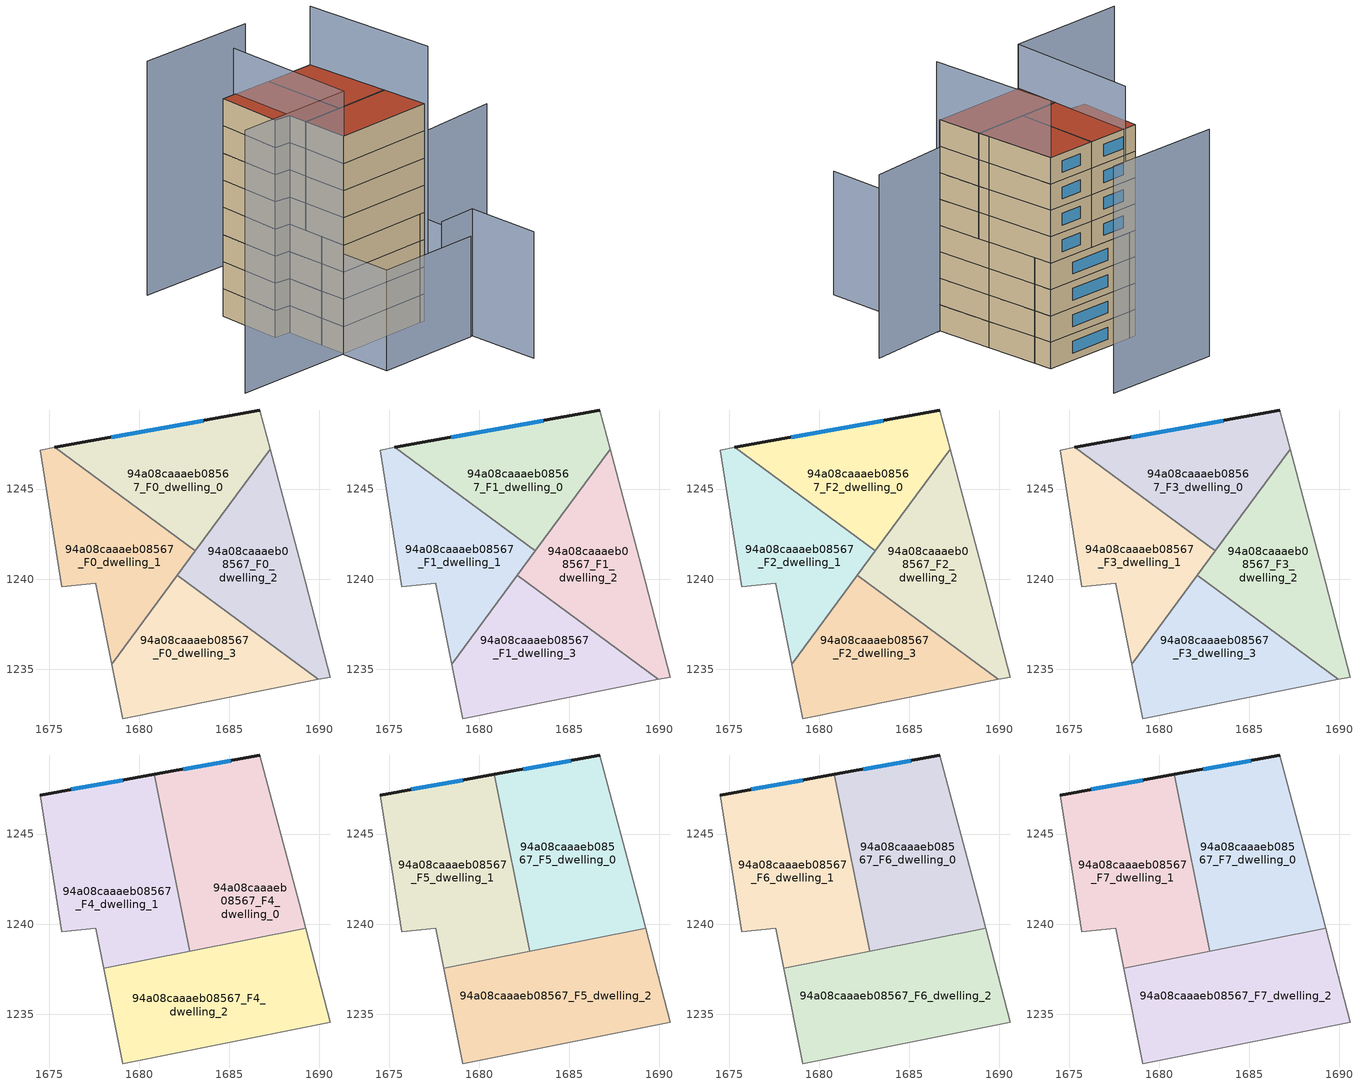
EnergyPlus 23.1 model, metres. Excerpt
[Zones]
94a08caaaeb08567_F0_dwelling_0
 floor ground (EU_floor_Construction): 1686.71,1249.37 1687.29,1247.2 1683.13,1241.57 1675.33,1247.32 z0
 wall outside (EU_wall_Construction): 1686.71,1249.37 1675.33,1247.32 z0:3
 wall adiabatic (EU_wall_Construction): 1687.29,1247.2 1686.71,1249.37 z0:3
 wall to 94a08caaaeb08567_F0_dwelling_1 (EU_wall_Construction): 1675.33,1247.32 1683.13,1241.57 z0:3
 wall to 94a08caaaeb08567_F0_dwelling_2 (EU_wall_Construction): 1683.13,1241.57 1687.29,1247.2 z0:3
 window (EU_Window_Construction): 1683.58,1248.8 1678.46,1247.88 z0.83:2.17
94a08caaaeb08567_F0_dwelling_1
 floor ground (EU_floor_Construction): 1683.13,1241.57 1678.5,1235.28 1677.6,1239.74 1677.6,1239.76 1675.7,1239.56 1674.5,1247.17 1675.33,1247.32 z0
 wall adiabatic (EU_wall_Construction): 1675.33,1247.32 1674.5,1247.17 1675.7,1239.56 1677.6,1239.76 1677.6,1239.74 1678.5,1235.28 z0:3
 wall to 94a08caaaeb08567_F0_dwelling_3 (EU_wall_Construction): 1678.5,1235.28 1682.13,1240.2 z0:3
 wall to 94a08caaaeb08567_F0_dwelling_2 (EU_wall_Construction): 1682.13,1240.2 1683.13,1241.57 z0:3
94a08caaaeb08567_F0_dwelling_2
 floor ground (EU_floor_Construction): 1687.29,1247.2 1688.91,1241.16 1690.61,1234.55 1689.96,1234.43 1682.13,1240.2 z0
 wall adiabatic (EU_wall_Construction): 1689.96,1234.43 1690.61,1234.55 1688.91,1241.16 1687.29,1247.2 z0:3
 wall to 94a08caaaeb08567_F0_dwelling_3 (EU_wall_Construction): 1682.13,1240.2 1689.96,1234.43 z0:3
94a08caaaeb08567_F0_dwelling_3
 floor ground (EU_floor_Construction): 1689.96,1234.43 1679.1,1232.26 1678.5,1235.28 1682.13,1240.2 z0
 wall adiabatic (EU_wall_Construction): 1678.5,1235.28 1679.1,1232.26 1689.96,1234.43 z0:3
94a08caaaeb08567_F1_dwelling_0
 floor to 94a08caaaeb08567_F0_dwelling_0 (EU_floor_Construction): 1686.71,1249.37 1687.29,1247.2 1683.13,1241.57 1675.33,1247.32 z3
 wall outside (EU_wall_Construction): 1686.71,1249.37 1675.33,1247.32 z3:6
 wall adiabatic (EU_wall_Construction): 1687.29,1247.2 1686.71,1249.37 z3:6
 wall to 94a08caaaeb08567_F1_dwelling_1 (EU_wall_Construction): 1675.33,1247.32 1683.13,1241.57 z3:6
 wall to 94a08caaaeb08567_F1_dwelling_2 (EU_wall_Construction): 1683.13,1241.57 1687.29,1247.2 z3:6
 window (EU_Window_Construction): 1683.58,1248.8 1678.46,1247.88 z3.83:5.17
94a08caaaeb08567_F1_dwelling_1
 floor to 94a08caaaeb08567_F0_dwelling_1 (EU_floor_Construction): 1683.13,1241.57 1678.5,1235.28 1677.6,1239.74 1677.6,1239.76 1675.7,1239.56 1674.5,1247.17 1675.33,1247.32 z3
 wall adiabatic (EU_wall_Construction): 1675.33,1247.32 1674.5,1247.17 1675.7,1239.56 1677.6,1239.76 1677.6,1239.74 1678.5,1235.28 z3:6
 wall to 94a08caaaeb08567_F1_dwelling_3 (EU_wall_Construction): 1678.5,1235.28 1682.13,1240.2 z3:6
 wall to 94a08caaaeb08567_F1_dwelling_2 (EU_wall_Construction): 1682.13,1240.2 1683.13,1241.57 z3:6
94a08caaaeb08567_F1_dwelling_2
 floor to 94a08caaaeb08567_F0_dwelling_2 (EU_floor_Construction): 1687.29,1247.2 1688.91,1241.16 1690.61,1234.55 1689.96,1234.43 1682.13,1240.2 z3
 wall adiabatic (EU_wall_Construction): 1689.96,1234.43 1690.61,1234.55 1688.91,1241.16 1687.29,1247.2 z3:6
 wall to 94a08caaaeb08567_F1_dwelling_3 (EU_wall_Construction): 1682.13,1240.2 1689.96,1234.43 z3:6
94a08caaaeb08567_F1_dwelling_3
 floor to 94a08caaaeb08567_F0_dwelling_3 (EU_floor_Construction): 1689.96,1234.43 1679.1,1232.26 1678.5,1235.28 1682.13,1240.2 z3
 wall adiabatic (EU_wall_Construction): 1678.5,1235.28 1679.1,1232.26 1689.96,1234.43 z3:6
94a08caaaeb08567_F2_dwelling_0
 floor to 94a08caaaeb08567_F1_dwelling_0 (EU_floor_Construction): 1686.71,1249.37 1687.29,1247.2 1683.13,1241.57 1675.33,1247.32 z6
 wall outside (EU_wall_Construction): 1686.71,1249.37 1675.33,1247.32 z6:9
 wall adiabatic (EU_wall_Construction): 1687.29,1247.2 1686.71,1249.37 z6:9
 wall to 94a08caaaeb08567_F2_dwelling_1 (EU_wall_Construction): 1675.33,1247.32 1683.13,1241.57 z6:9
 wall to 94a08caaaeb08567_F2_dwelling_2 (EU_wall_Construction): 1683.13,1241.57 1687.29,1247.2 z6:9
 window (EU_Window_Construction): 1683.58,1248.8 1678.46,1247.88 z6.83:8.17
94a08caaaeb08567_F2_dwelling_1
 floor to 94a08caaaeb08567_F1_dwelling_1 (EU_floor_Construction): 1683.13,1241.57 1678.5,1235.28 1677.6,1239.74 1677.6,1239.76 1675.7,1239.56 1674.5,1247.17 1675.33,1247.32 z6
 wall adiabatic (EU_wall_Construction): 1675.33,1247.32 1674.5,1247.17 1675.7,1239.56 1677.6,1239.76 1677.6,1239.74 1678.5,1235.28 z6:9
 wall to 94a08caaaeb08567_F2_dwelling_3 (EU_wall_Construction): 1678.5,1235.28 1682.13,1240.2 z6:9
 wall to 94a08caaaeb08567_F2_dwelling_2 (EU_wall_Construction): 1682.13,1240.2 1683.13,1241.57 z6:9
94a08caaaeb08567_F2_dwelling_2
 floor to 94a08caaaeb08567_F1_dwelling_2 (EU_floor_Construction): 1687.29,1247.2 1688.91,1241.16 1690.61,1234.55 1689.96,1234.43 1682.13,1240.2 z6
 wall adiabatic (EU_wall_Construction): 1689.96,1234.43 1690.61,1234.55 1688.91,1241.16 1687.29,1247.2 z6:9
 wall to 94a08caaaeb08567_F2_dwelling_3 (EU_wall_Construction): 1682.13,1240.2 1689.96,1234.43 z6:9
94a08caaaeb08567_F2_dwelling_3
 floor to 94a08caaaeb08567_F1_dwelling_3 (EU_floor_Construction): 1689.96,1234.43 1679.1,1232.26 1678.5,1235.28 1682.13,1240.2 z6
 wall adiabatic (EU_wall_Construction): 1678.5,1235.28 1679.1,1232.26 1689.96,1234.43 z6:9
94a08caaaeb08567_F3_dwelling_0
 floor to 94a08caaaeb08567_F2_dwelling_0 (EU_floor_Construction): 1686.71,1249.37 1687.29,1247.2 1683.13,1241.57 1675.33,1247.32 z9
 wall outside (EU_wall_Construction): 1686.71,1249.37 1675.33,1247.32 z9:12
 wall adiabatic (EU_wall_Construction): 1687.29,1247.2 1686.71,1249.37 z9:12
 wall to 94a08caaaeb08567_F3_dwelling_1 (EU_wall_Construction): 1675.33,1247.32 1683.13,1241.57 z9:12
 wall to 94a08caaaeb08567_F3_dwelling_2 (EU_wall_Construction): 1683.13,1241.57 1687.29,1247.2 z9:12
 window (EU_Window_Construction): 1683.58,1248.8 1678.46,1247.88 z9.83:11.17
94a08caaaeb08567_F3_dwelling_1
 floor to 94a08caaaeb08567_F2_dwelling_1 (EU_floor_Construction): 1683.13,1241.57 1678.5,1235.28 1677.6,1239.74 1677.6,1239.76 1675.7,1239.56 1674.5,1247.17 1675.33,1247.32 z9
 wall adiabatic (EU_wall_Construction): 1675.33,1247.32 1674.5,1247.17 1675.7,1239.56 1677.6,1239.76 1677.6,1239.74 1678.5,1235.28 z9:12
 wall to 94a08caaaeb08567_F3_dwelling_3 (EU_wall_Construction): 1678.5,1235.28 1682.13,1240.2 z9:12
 wall to 94a08caaaeb08567_F3_dwelling_2 (EU_wall_Construction): 1682.13,1240.2 1683.13,1241.57 z9:12
94a08caaaeb08567_F3_dwelling_2
 floor to 94a08caaaeb08567_F2_dwelling_2 (EU_floor_Construction): 1687.29,1247.2 1688.91,1241.16 1690.61,1234.55 1689.96,1234.43 1682.13,1240.2 z9
 wall adiabatic (EU_wall_Construction): 1689.96,1234.43 1690.61,1234.55 1688.91,1241.16 1687.29,1247.2 z9:12
 wall to 94a08caaaeb08567_F3_dwelling_3 (EU_wall_Construction): 1682.13,1240.2 1689.96,1234.43 z9:12
94a08caaaeb08567_F3_dwelling_3
 floor to 94a08caaaeb08567_F2_dwelling_3 (EU_floor_Construction): 1689.96,1234.43 1679.1,1232.26 1678.5,1235.28 1682.13,1240.2 z9
 wall adiabatic (EU_wall_Construction): 1678.5,1235.28 1679.1,1232.26 1689.96,1234.43 z9:12
94a08caaaeb08567_F4_dwelling_0
 floor to 94a08caaaeb08567_F3_dwelling_2 (EU_floor_Construction): 1687.29,1247.2 1688.91,1241.16 1689.26,1239.78 1684.1,1238.75 1682.52,1239.91 1682.39,1240.56 z12
 floor to 94a08caaaeb08567_F3_dwelling_1 (EU_floor_Construction): 1683.13,1241.57 1682.39,1240.56 1682.03,1242.38 z12
 floor to 94a08caaaeb08567_F3_dwelling_3 (EU_floor_Construction): 1684.1,1238.75 1682.81,1238.49 1682.52,1239.91 z12
 floor to 94a08caaaeb08567_F3_dwelling_0 (EU_floor_Construction): 1686.71,1249.37 1687.29,1247.2 1683.13,1241.57 1682.03,1242.38 1680.85,1248.31 z12
 wall outside (EU_wall_Construction): 1686.71,1249.37 1680.85,1248.31 z12:15
 wall adiabatic (EU_wall_Construction): 1689.26,1239.78 1688.91,1241.16 1686.71,1249.37 z12:15
 wall to 94a08caaaeb08567_F4_dwelling_1 (EU_wall_Construction): 1680.85,1248.31 1682.81,1238.49 z12:15
 wall to 94a08caaaeb08567_F4_dwelling_2 (EU_wall_Construction): 1682.81,1238.49 1689.26,1239.78 z12:15
 window (EU_Window_Construction): 1685.1,1249.08 1682.46,1248.6 z12.83:14.17
94a08caaaeb08567_F4_dwelling_1
 floor to 94a08caaaeb08567_F3_dwelling_1 (EU_floor_Construction): 1682.03,1242.38 1682.39,1240.56 1680.53,1238.04 1678.04,1237.54 1677.6,1239.76 1675.7,1239.56 1674.5,1247.17 1675.33,1247.32 z12
 floor to 94a08caaaeb08567_F3_dwelling_0 (EU_floor_Construction): 1680.85,1248.31 1682.03,1242.38 1675.33,1247.32 z12
 floor to 94a08caaaeb08567_F3_dwelling_3 (EU_floor_Construction): 1682.52,1239.91 1682.81,1238.49 1680.53,1238.04 1682.13,1240.2 z12
 floor to 94a08caaaeb08567_F3_dwelling_2 (EU_floor_Construction): 1682.39,1240.56 1682.52,1239.91 1682.13,1240.2 z12
 wall outside (EU_wall_Construction): 1680.85,1248.31 1674.5,1247.17 z12:15
 wall adiabatic (EU_wall_Construction): 1674.5,1247.17 1675.7,1239.56 1677.6,1239.76 1678.04,1237.54 z12:15
 wall to 94a08caaaeb08567_F4_dwelling_2 (EU_wall_Construction): 1678.04,1237.54 1682.81,1238.49 z12:15
 window (EU_Window_Construction): 1679.1,1248 1676.25,1247.48 z12.83:14.17
94a08caaaeb08567_F4_dwelling_2
 floor to 94a08caaaeb08567_F3_dwelling_2 (EU_floor_Construction): 1689.26,1239.78 1690.61,1234.55 1689.96,1234.43 1684.1,1238.75 z12
 floor to 94a08caaaeb08567_F3_dwelling_3 (EU_floor_Construction): 1689.96,1234.43 1679.1,1232.26 1678.5,1235.28 1680.53,1238.04 1684.1,1238.75 z12
 floor to 94a08caaaeb08567_F3_dwelling_1 (EU_floor_Construction): 1680.53,1238.04 1678.5,1235.28 1678.04,1237.54 z12
 wall adiabatic (EU_wall_Construction): 1678.04,1237.54 1679.1,1232.26 1690.61,1234.55 1689.26,1239.78 z12:15
94a08caaaeb08567_F5_dwelling_0
 floor to 94a08caaaeb08567_F4_dwelling_0 (EU_floor_Construction): 1686.71,1249.37 1688.91,1241.16 1689.26,1239.78 1682.81,1238.49 1680.85,1248.31 z15
 wall outside (EU_wall_Construction): 1686.71,1249.37 1680.85,1248.31 z15:18
 wall adiabatic (EU_wall_Construction): 1689.26,1239.78 1688.91,1241.16 1686.71,1249.37 z15:18
 wall to 94a08caaaeb08567_F5_dwelling_1 (EU_wall_Construction): 1680.85,1248.31 1682.81,1238.49 z15:18
 wall to 94a08caaaeb08567_F5_dwelling_2 (EU_wall_Construction): 1682.81,1238.49 1689.26,1239.78 z15:18
 window (EU_Window_Construction): 1685.1,1249.08 1682.46,1248.6 z15.83:17.17
94a08caaaeb08567_F5_dwelling_1
 floor to 94a08caaaeb08567_F4_dwelling_1 (EU_floor_Construction): 1680.85,1248.31 1682.81,1238.49 1678.04,1237.54 1677.6,1239.76 1675.7,1239.56 1674.5,1247.17 z15
 wall outside (EU_wall_Construction): 1680.85,1248.31 1674.5,1247.17 z15:18
 wall adiabatic (EU_wall_Construction): 1674.5,1247.17 1675.7,1239.56 1677.6,1239.76 1678.04,1237.54 z15:18
 wall to 94a08caaaeb08567_F5_dwelling_2 (EU_wall_Construction): 1678.04,1237.54 1682.81,1238.49 z15:18
 window (EU_Window_Construction): 1679.1,1248 1676.25,1247.48 z15.83:17.17
94a08caaaeb08567_F5_dwelling_2
 floor to 94a08caaaeb08567_F4_dwelling_2 (EU_floor_Construction): 1689.26,1239.78 1690.61,1234.55 1679.1,1232.26 1678.04,1237.54 z15
 wall adiabatic (EU_wall_Construction): 1678.04,1237.54 1679.1,1232.26 1690.61,1234.55 1689.26,1239.78 z15:18
94a08caaaeb08567_F6_dwelling_0
 floor to 94a08caaaeb08567_F5_dwelling_0 (EU_floor_Construction): 1686.71,1249.37 1688.91,1241.16 1689.26,1239.78 1682.81,1238.49 1680.85,1248.31 z18
 wall outside (EU_wall_Construction): 1686.71,1249.37 1680.85,1248.31 z18:21
 wall adiabatic (EU_wall_Construction): 1689.26,1239.78 1688.91,1241.16 1686.71,1249.37 z18:21
 wall to 94a08caaaeb08567_F6_dwelling_1 (EU_wall_Construction): 1680.85,1248.31 1682.81,1238.49 z18:21
 wall to 94a08caaaeb08567_F6_dwelling_2 (EU_wall_Construction): 1682.81,1238.49 1689.26,1239.78 z18:21
 window (EU_Window_Construction): 1685.1,1249.08 1682.46,1248.6 z18.83:20.17
94a08caaaeb08567_F6_dwelling_1
 floor to 94a08caaaeb08567_F5_dwelling_1 (EU_floor_Construction): 1680.85,1248.31 1682.81,1238.49 1678.04,1237.54 1677.6,1239.76 1675.7,1239.56 1674.5,1247.17 z18
 wall outside (EU_wall_Construction): 1680.85,1248.31 1674.5,1247.17 z18:21
 wall adiabatic (EU_wall_Construction): 1674.5,1247.17 1675.7,1239.56 1677.6,1239.76 1678.04,1237.54 z18:21
 wall to 94a08caaaeb08567_F6_dwelling_2 (EU_wall_Construction): 1678.04,1237.54 1682.81,1238.49 z18:21
 window (EU_Window_Construction): 1679.1,1248 1676.25,1247.48 z18.83:20.17
94a08caaaeb08567_F6_dwelling_2
 floor to 94a08caaaeb08567_F5_dwelling_2 (EU_floor_Construction): 1689.26,1239.78 1690.61,1234.55 1679.1,1232.26 1678.04,1237.54 z18
 wall adiabatic (EU_wall_Construction): 1678.04,1237.54 1679.1,1232.26 1690.61,1234.55 1689.26,1239.78 z18:21
94a08caaaeb08567_F7_dwelling_0
 floor to 94a08caaaeb08567_F6_dwelling_0 (EU_floor_Construction): 1686.71,1249.37 1688.91,1241.16 1689.26,1239.78 1682.81,1238.49 1680.85,1248.31 z21
 wall outside (EU_wall_Construction): 1686.71,1249.37 1680.85,1248.31 z21:24
 wall adiabatic (EU_wall_Construction): 1689.26,1239.78 1688.91,1241.16 1686.71,1249.37 z21:24
 wall to 94a08caaaeb08567_F7_dwelling_1 (EU_wall_Construction): 1680.85,1248.31 1682.81,1238.49 z21:24
 wall to 94a08caaaeb08567_F7_dwelling_2 (EU_wall_Construction): 1682.81,1238.49 1689.26,1239.78 z21:24
 window (EU_Window_Construction): 1685.1,1249.08 1682.46,1248.6 z21.83:23.17
 roof outside (EU_roof_Construction): 1689.26,1239.78 1688.91,1241.16 1686.71,1249.37 1680.85,1248.31 1682.81,1238.49 z24
94a08caaaeb08567_F7_dwelling_1
 floor to 94a08caaaeb08567_F6_dwelling_1 (EU_floor_Construction): 1680.85,1248.31 1682.81,1238.49 1678.04,1237.54 1677.6,1239.76 1675.7,1239.56 1674.5,1247.17 z21
 wall outside (EU_wall_Construction): 1680.85,1248.31 1674.5,1247.17 z21:24
 wall adiabatic (EU_wall_Construction): 1674.5,1247.17 1675.7,1239.56 1677.6,1239.76 1678.04,1237.54 z21:24
 wall to 94a08caaaeb08567_F7_dwelling_2 (EU_wall_Construction): 1678.04,1237.54 1682.81,1238.49 z21:24
 window (EU_Window_Construction): 1679.1,1248 1676.25,1247.48 z21.83:23.17
 roof outside (EU_roof_Construction): 1682.81,1238.49 1680.85,1248.31 1674.5,1247.17 1675.7,1239.56 1677.6,1239.76 1678.04,1237.54 z24
94a08caaaeb08567_F7_dwelling_2
 floor to 94a08caaaeb08567_F6_dwelling_2 (EU_floor_Construction): 1689.26,1239.78 1690.61,1234.55 1679.1,1232.26 1678.04,1237.54 z21
 wall adiabatic (EU_wall_Construction): 1678.04,1237.54 1679.1,1232.26 1690.61,1234.55 1689.26,1239.78 z21:24
 roof outside (EU_roof_Construction): 1690.61,1234.55 1689.26,1239.78 1678.04,1237.54 1679.1,1232.26 z24
shading: 1688.1,1227.75 1692.47,1228.71 / 1692.47,1228.71 1694.31,1220.34 z0:14; 1690.61,1234.55 1699.94,1236.95 z0:20.9; 1692.21,1228.55 1680.2,1226.15 / 1680.2,1226.15 1678.98,1232.23 / 1678.98,1232.23 1690.99,1234.63 / 1690.99,1234.63 1692.21,1228.55 z0:11.1; 1676.17,1247.72 1679.1,1232.23 / 1679.1,1232.23 1665.12,1229.59 z0:29; 1690.73,1234.1 1686.71,1249.37 z0:30.5; 1684.91,1258.37 1671.2,1255.98 z0:25.8
[Building]
EU S2 Campaign: North Axis=0; Terrain=City; Solar Distribution=FullExterior
[Site:Location]
Lyon-Bron: Latitude=45.75; Longitude=5; Time Zone=1; Elevation=198
[SizingPeriod:WeatherFileDays]
AnnualSizingPeriod: Begin Month=1; Begin Day of Month=1; End Month=12; End Day of Month=31; Day of Week for Start Day=Monday; Use Weather File Daylight Saving Period=No; Use Weather File Rain and Snow Indicators=No
[MATERIAL]
EU_InternalMass_Material: Roughness=MediumRough; Thickness=0.1; Conductivity=1; Density=1800; Specific Heat=900; Thermal Absorptance=0.9; Solar Absorptance=0.7; Visible Absorptance=0.7
[MATERIAL:NOMASS] Roughness=MediumRough; Thermal Absorptance=0.9; Solar Absorptance=0.7; Visible Absorptance=0.7
Name | Thermal Resistance
EU_wall_NoMass | 0.87146
EU_roof_NoMass | 0.842276
EU_floor_NoMass | 0.496999
[WINDOWMATERIAL:SIMPLEGLAZINGSYSTEM]
EU_Window_SimpleGlazing: UFactor=2.2525; Solar Heat Gain Coefficient=0.76; Visible Transmittance=0.76
[CONSTRUCTION]
EU_wall_Construction: EU_wall_NoMass
EU_roof_Construction: EU_roof_NoMass
EU_floor_Construction: EU_floor_NoMass
EU_Window_Construction: EU_Window_SimpleGlazing
EU_InternalMass_Construction: EU_InternalMass_Material
[ZONE] Type=1; Multiplier=1; Ceiling Height=autocalculate; Floor Area=autocalculate; Part of Total Floor Area=Yes
Name | Volume
94a08caaaeb08567_F0_dwelling_0; 94a08caaaeb08567_F1_dwelling_0; 94a08caaaeb08567_F2_dwelling_0; 94a08caaaeb08567_F3_dwelling_0 | 140.508
94a08caaaeb08567_F4_dwelling_0; 94a08caaaeb08567_F5_dwelling_0; 94a08caaaeb08567_F6_dwelling_0; 94a08caaaeb08567_F7_dwelling_0 | 187.356
94a08caaaeb08567_F0_dwelling_1; 94a08caaaeb08567_F1_dwelling_1; 94a08caaaeb08567_F2_dwelling_1; 94a08caaaeb08567_F3_dwelling_1 | 140.516
94a08caaaeb08567_F4_dwelling_1; 94a08caaaeb08567_F5_dwelling_1; 94a08caaaeb08567_F6_dwelling_1; 94a08caaaeb08567_F7_dwelling_1 | 187.343
94a08caaaeb08567_F0_dwelling_2; 94a08caaaeb08567_F1_dwelling_2; 94a08caaaeb08567_F2_dwelling_2; 94a08caaaeb08567_F3_dwelling_2 | 140.511
94a08caaaeb08567_F4_dwelling_2; 94a08caaaeb08567_F5_dwelling_2; 94a08caaaeb08567_F6_dwelling_2; 94a08caaaeb08567_F7_dwelling_2 | 187.359
94a08caaaeb08567_F0_dwelling_3; 94a08caaaeb08567_F1_dwelling_3; 94a08caaaeb08567_F2_dwelling_3; 94a08caaaeb08567_F3_dwelling_3 | 140.513
[INTERNALMASS] Construction=EU_InternalMass_Construction
Name | Zone or ZoneList | Surface Area
94a08caaaeb08567_F0_dwelling_0_EU_InternalMass | 94a08caaaeb08567_F0_dwelling_0 | 46.8344
94a08caaaeb08567_F0_dwelling_1_EU_InternalMass | 94a08caaaeb08567_F0_dwelling_1 | 46.8386
94a08caaaeb08567_F0_dwelling_2_EU_InternalMass | 94a08caaaeb08567_F0_dwelling_2 | 46.8353
94a08caaaeb08567_F0_dwelling_3_EU_InternalMass | 94a08caaaeb08567_F0_dwelling_3 | 46.8373
94a08caaaeb08567_F1_dwelling_0_EU_InternalMass | 94a08caaaeb08567_F1_dwelling_0 | 46.8344
94a08caaaeb08567_F1_dwelling_1_EU_InternalMass | 94a08caaaeb08567_F1_dwelling_1 | 46.8386
94a08caaaeb08567_F1_dwelling_2_EU_InternalMass | 94a08caaaeb08567_F1_dwelling_2 | 46.8353
94a08caaaeb08567_F1_dwelling_3_EU_InternalMass | 94a08caaaeb08567_F1_dwelling_3 | 46.8373
94a08caaaeb08567_F2_dwelling_0_EU_InternalMass | 94a08caaaeb08567_F2_dwelling_0 | 46.8344
94a08caaaeb08567_F2_dwelling_1_EU_InternalMass | 94a08caaaeb08567_F2_dwelling_1 | 46.8386
94a08caaaeb08567_F2_dwelling_2_EU_InternalMass | 94a08caaaeb08567_F2_dwelling_2 | 46.8353
94a08caaaeb08567_F2_dwelling_3_EU_InternalMass | 94a08caaaeb08567_F2_dwelling_3 | 46.8373
94a08caaaeb08567_F3_dwelling_0_EU_InternalMass | 94a08caaaeb08567_F3_dwelling_0 | 46.8344
94a08caaaeb08567_F3_dwelling_1_EU_InternalMass | 94a08caaaeb08567_F3_dwelling_1 | 46.8386
94a08caaaeb08567_F3_dwelling_2_EU_InternalMass | 94a08caaaeb08567_F3_dwelling_2 | 46.8353
94a08caaaeb08567_F3_dwelling_3_EU_InternalMass | 94a08caaaeb08567_F3_dwelling_3 | 46.8373
94a08caaaeb08567_F4_dwelling_0_EU_InternalMass | 94a08caaaeb08567_F4_dwelling_0 | 62.4531
94a08caaaeb08567_F4_dwelling_1_EU_InternalMass | 94a08caaaeb08567_F4_dwelling_1 | 62.4482
94a08caaaeb08567_F4_dwelling_2_EU_InternalMass | 94a08caaaeb08567_F4_dwelling_2 | 62.4532
94a08caaaeb08567_F5_dwelling_0_EU_InternalMass | 94a08caaaeb08567_F5_dwelling_0 | 62.4531
94a08caaaeb08567_F5_dwelling_1_EU_InternalMass | 94a08caaaeb08567_F5_dwelling_1 | 62.4482
94a08caaaeb08567_F5_dwelling_2_EU_InternalMass | 94a08caaaeb08567_F5_dwelling_2 | 62.4532
94a08caaaeb08567_F6_dwelling_0_EU_InternalMass | 94a08caaaeb08567_F6_dwelling_0 | 62.4531
94a08caaaeb08567_F6_dwelling_1_EU_InternalMass | 94a08caaaeb08567_F6_dwelling_1 | 62.4482
94a08caaaeb08567_F6_dwelling_2_EU_InternalMass | 94a08caaaeb08567_F6_dwelling_2 | 62.4532
94a08caaaeb08567_F7_dwelling_0_EU_InternalMass | 94a08caaaeb08567_F7_dwelling_0 | 62.4531
94a08caaaeb08567_F7_dwelling_1_EU_InternalMass | 94a08caaaeb08567_F7_dwelling_1 | 62.4482
94a08caaaeb08567_F7_dwelling_2_EU_InternalMass | 94a08caaaeb08567_F7_dwelling_2 | 62.4532
[OTHEREQUIPMENT] Fuel Type=Electricity; Design Level Calculation Method=Watts/Area; Power per Zone Floor Area=1; Fraction Latent=0; Fraction Radiant=0; Fraction Lost=0; Carbon Dioxide Generation Rate=0; EndUse Subcategory=EU_Step8_InternalGains
Name | Zone or ZoneList or Space or SpaceList | Schedule
EU_Step8_InternalGain_94a08caaaeb08567_F0_dwelling_0_f000 | 94a08caaaeb08567_F0_dwelling_0 | EU_Step8_GainSchedule_94a08caaaeb08567_F0_dwelling_0_f000
EU_Step8_InternalGain_94a08caaaeb08567_F0_dwelling_1_f000 | 94a08caaaeb08567_F0_dwelling_1 | EU_Step8_GainSchedule_94a08caaaeb08567_F0_dwelling_1_f000
EU_Step8_InternalGain_94a08caaaeb08567_F0_dwelling_2_f000 | 94a08caaaeb08567_F0_dwelling_2 | EU_Step8_GainSchedule_94a08caaaeb08567_F0_dwelling_2_f000
EU_Step8_InternalGain_94a08caaaeb08567_F0_dwelling_3_f000 | 94a08caaaeb08567_F0_dwelling_3 | EU_Step8_GainSchedule_94a08caaaeb08567_F0_dwelling_3_f000
EU_Step8_InternalGain_94a08caaaeb08567_F1_dwelling_0_f000 | 94a08caaaeb08567_F1_dwelling_0 | EU_Step8_GainSchedule_94a08caaaeb08567_F1_dwelling_0_f000
EU_Step8_InternalGain_94a08caaaeb08567_F1_dwelling_1_f000 | 94a08caaaeb08567_F1_dwelling_1 | EU_Step8_GainSchedule_94a08caaaeb08567_F1_dwelling_1_f000
EU_Step8_InternalGain_94a08caaaeb08567_F1_dwelling_2_f000 | 94a08caaaeb08567_F1_dwelling_2 | EU_Step8_GainSchedule_94a08caaaeb08567_F1_dwelling_2_f000
EU_Step8_InternalGain_94a08caaaeb08567_F1_dwelling_3_f000 | 94a08caaaeb08567_F1_dwelling_3 | EU_Step8_GainSchedule_94a08caaaeb08567_F1_dwelling_3_f000
EU_Step8_InternalGain_94a08caaaeb08567_F2_dwelling_0_f000 | 94a08caaaeb08567_F2_dwelling_0 | EU_Step8_GainSchedule_94a08caaaeb08567_F2_dwelling_0_f000
EU_Step8_InternalGain_94a08caaaeb08567_F2_dwelling_1_f000 | 94a08caaaeb08567_F2_dwelling_1 | EU_Step8_GainSchedule_94a08caaaeb08567_F2_dwelling_1_f000
EU_Step8_InternalGain_94a08caaaeb08567_F2_dwelling_2_f000 | 94a08caaaeb08567_F2_dwelling_2 | EU_Step8_GainSchedule_94a08caaaeb08567_F2_dwelling_2_f000
EU_Step8_InternalGain_94a08caaaeb08567_F2_dwelling_3_f000 | 94a08caaaeb08567_F2_dwelling_3 | EU_Step8_GainSchedule_94a08caaaeb08567_F2_dwelling_3_f000
EU_Step8_InternalGain_94a08caaaeb08567_F3_dwelling_0_f000 | 94a08caaaeb08567_F3_dwelling_0 | EU_Step8_GainSchedule_94a08caaaeb08567_F3_dwelling_0_f000
EU_Step8_InternalGain_94a08caaaeb08567_F3_dwelling_1_f000 | 94a08caaaeb08567_F3_dwelling_1 | EU_Step8_GainSchedule_94a08caaaeb08567_F3_dwelling_1_f000
EU_Step8_InternalGain_94a08caaaeb08567_F3_dwelling_2_f000 | 94a08caaaeb08567_F3_dwelling_2 | EU_Step8_GainSchedule_94a08caaaeb08567_F3_dwelling_2_f000
EU_Step8_InternalGain_94a08caaaeb08567_F3_dwelling_3_f000 | 94a08caaaeb08567_F3_dwelling_3 | EU_Step8_GainSchedule_94a08caaaeb08567_F3_dwelling_3_f000
EU_Step8_InternalGain_94a08caaaeb08567_F4_dwelling_0_f000 | 94a08caaaeb08567_F4_dwelling_0 | EU_Step8_GainSchedule_94a08caaaeb08567_F4_dwelling_0_f000
EU_Step8_InternalGain_94a08caaaeb08567_F4_dwelling_1_f000 | 94a08caaaeb08567_F4_dwelling_1 | EU_Step8_GainSchedule_94a08caaaeb08567_F4_dwelling_1_f000
EU_Step8_InternalGain_94a08caaaeb08567_F4_dwelling_2_f000 | 94a08caaaeb08567_F4_dwelling_2 | EU_Step8_GainSchedule_94a08caaaeb08567_F4_dwelling_2_f000
EU_Step8_InternalGain_94a08caaaeb08567_F5_dwelling_0_f000 | 94a08caaaeb08567_F5_dwelling_0 | EU_Step8_GainSchedule_94a08caaaeb08567_F5_dwelling_0_f000
EU_Step8_InternalGain_94a08caaaeb08567_F5_dwelling_1_f000 | 94a08caaaeb08567_F5_dwelling_1 | EU_Step8_GainSchedule_94a08caaaeb08567_F5_dwelling_1_f000
EU_Step8_InternalGain_94a08caaaeb08567_F5_dwelling_2_f000 | 94a08caaaeb08567_F5_dwelling_2 | EU_Step8_GainSchedule_94a08caaaeb08567_F5_dwelling_2_f000
EU_Step8_InternalGain_94a08caaaeb08567_F6_dwelling_0_f000 | 94a08caaaeb08567_F6_dwelling_0 | EU_Step8_GainSchedule_94a08caaaeb08567_F6_dwelling_0_f000
EU_Step8_InternalGain_94a08caaaeb08567_F6_dwelling_1_f000 | 94a08caaaeb08567_F6_dwelling_1 | EU_Step8_GainSchedule_94a08caaaeb08567_F6_dwelling_1_f000
EU_Step8_InternalGain_94a08caaaeb08567_F6_dwelling_2_f000 | 94a08caaaeb08567_F6_dwelling_2 | EU_Step8_GainSchedule_94a08caaaeb08567_F6_dwelling_2_f000
EU_Step8_InternalGain_94a08caaaeb08567_F7_dwelling_0_f000 | 94a08caaaeb08567_F7_dwelling_0 | EU_Step8_GainSchedule_94a08caaaeb08567_F7_dwelling_0_f000
EU_Step8_InternalGain_94a08caaaeb08567_F7_dwelling_1_f000 | 94a08caaaeb08567_F7_dwelling_1 | EU_Step8_GainSchedule_94a08caaaeb08567_F7_dwelling_1_f000
EU_Step8_InternalGain_94a08caaaeb08567_F7_dwelling_2_f000 | 94a08caaaeb08567_F7_dwelling_2 | EU_Step8_GainSchedule_94a08caaaeb08567_F7_dwelling_2_f000
[ZONEVENTILATION:DESIGNFLOWRATE] Schedule=EU_AlwaysOn; Design Flow Rate Calculation Method=AirChanges/Hour; Air Changes per Hour=0.425; Ventilation Type=Natural; Fan Pressure Rise=0; Fan Total Efficiency=1; Constant Term Coefficient=1; Temperature Term Coefficient=0; Velocity Term Coefficient=0; Velocity Squared Term Coefficient=0; Minimum Indoor Temperature=-100; Maximum Indoor Temperature=100; Delta Temperature=-100; Minimum Outdoor Temperature=-100; Maximum Outdoor Temperature=100; Maximum Wind Speed=40
Name | Zone or ZoneList or Space or SpaceList
EU_ConstantAir_94a08caaaeb08567_F0_dwelling_0 | 94a08caaaeb08567_F0_dwelling_0
EU_ConstantAir_94a08caaaeb08567_F0_dwelling_1 | 94a08caaaeb08567_F0_dwelling_1
EU_ConstantAir_94a08caaaeb08567_F0_dwelling_2 | 94a08caaaeb08567_F0_dwelling_2
EU_ConstantAir_94a08caaaeb08567_F0_dwelling_3 | 94a08caaaeb08567_F0_dwelling_3
EU_ConstantAir_94a08caaaeb08567_F1_dwelling_0 | 94a08caaaeb08567_F1_dwelling_0
EU_ConstantAir_94a08caaaeb08567_F1_dwelling_1 | 94a08caaaeb08567_F1_dwelling_1
EU_ConstantAir_94a08caaaeb08567_F1_dwelling_2 | 94a08caaaeb08567_F1_dwelling_2
EU_ConstantAir_94a08caaaeb08567_F1_dwelling_3 | 94a08caaaeb08567_F1_dwelling_3
EU_ConstantAir_94a08caaaeb08567_F2_dwelling_0 | 94a08caaaeb08567_F2_dwelling_0
EU_ConstantAir_94a08caaaeb08567_F2_dwelling_1 | 94a08caaaeb08567_F2_dwelling_1
EU_ConstantAir_94a08caaaeb08567_F2_dwelling_2 | 94a08caaaeb08567_F2_dwelling_2
EU_ConstantAir_94a08caaaeb08567_F2_dwelling_3 | 94a08caaaeb08567_F2_dwelling_3
EU_ConstantAir_94a08caaaeb08567_F3_dwelling_0 | 94a08caaaeb08567_F3_dwelling_0
EU_ConstantAir_94a08caaaeb08567_F3_dwelling_1 | 94a08caaaeb08567_F3_dwelling_1
EU_ConstantAir_94a08caaaeb08567_F3_dwelling_2 | 94a08caaaeb08567_F3_dwelling_2
EU_ConstantAir_94a08caaaeb08567_F3_dwelling_3 | 94a08caaaeb08567_F3_dwelling_3
EU_ConstantAir_94a08caaaeb08567_F4_dwelling_0 | 94a08caaaeb08567_F4_dwelling_0
EU_ConstantAir_94a08caaaeb08567_F4_dwelling_1 | 94a08caaaeb08567_F4_dwelling_1
EU_ConstantAir_94a08caaaeb08567_F4_dwelling_2 | 94a08caaaeb08567_F4_dwelling_2
EU_ConstantAir_94a08caaaeb08567_F5_dwelling_0 | 94a08caaaeb08567_F5_dwelling_0
EU_ConstantAir_94a08caaaeb08567_F5_dwelling_1 | 94a08caaaeb08567_F5_dwelling_1
EU_ConstantAir_94a08caaaeb08567_F5_dwelling_2 | 94a08caaaeb08567_F5_dwelling_2
EU_ConstantAir_94a08caaaeb08567_F6_dwelling_0 | 94a08caaaeb08567_F6_dwelling_0
EU_ConstantAir_94a08caaaeb08567_F6_dwelling_1 | 94a08caaaeb08567_F6_dwelling_1
EU_ConstantAir_94a08caaaeb08567_F6_dwelling_2 | 94a08caaaeb08567_F6_dwelling_2
EU_ConstantAir_94a08caaaeb08567_F7_dwelling_0 | 94a08caaaeb08567_F7_dwelling_0
EU_ConstantAir_94a08caaaeb08567_F7_dwelling_1 | 94a08caaaeb08567_F7_dwelling_1
EU_ConstantAir_94a08caaaeb08567_F7_dwelling_2 | 94a08caaaeb08567_F7_dwelling_2
[HVACTEMPLATE:THERMOSTAT] Constant Heating Setpoint=20; Constant Cooling Setpoint=50
EU_HeatOnly_94a08caaaeb08567_F0_dwelling_0; EU_HeatOnly_94a08caaaeb08567_F0_dwelling_1; EU_HeatOnly_94a08caaaeb08567_F0_dwelling_2; EU_HeatOnly_94a08caaaeb08567_F0_dwelling_3; EU_HeatOnly_94a08caaaeb08567_F1_dwelling_0; EU_HeatOnly_94a08caaaeb08567_F1_dwelling_1; EU_HeatOnly_94a08caaaeb08567_F1_dwelling_2; EU_HeatOnly_94a08caaaeb08567_F1_dwelling_3; EU_HeatOnly_94a08caaaeb08567_F2_dwelling_0; EU_HeatOnly_94a08caaaeb08567_F2_dwelling_1; EU_HeatOnly_94a08caaaeb08567_F2_dwelling_2; EU_HeatOnly_94a08caaaeb08567_F2_dwelling_3; EU_HeatOnly_94a08caaaeb08567_F3_dwelling_0; EU_HeatOnly_94a08caaaeb08567_F3_dwelling_1; EU_HeatOnly_94a08caaaeb08567_F3_dwelling_2; EU_HeatOnly_94a08caaaeb08567_F3_dwelling_3; EU_HeatOnly_94a08caaaeb08567_F4_dwelling_0; EU_HeatOnly_94a08caaaeb08567_F4_dwelling_1; EU_HeatOnly_94a08caaaeb08567_F4_dwelling_2; EU_HeatOnly_94a08caaaeb08567_F5_dwelling_0; EU_HeatOnly_94a08caaaeb08567_F5_dwelling_1; EU_HeatOnly_94a08caaaeb08567_F5_dwelling_2; EU_HeatOnly_94a08caaaeb08567_F6_dwelling_0; EU_HeatOnly_94a08caaaeb08567_F6_dwelling_1; EU_HeatOnly_94a08caaaeb08567_F6_dwelling_2; EU_HeatOnly_94a08caaaeb08567_F7_dwelling_0; EU_HeatOnly_94a08caaaeb08567_F7_dwelling_1; EU_HeatOnly_94a08caaaeb08567_F7_dwelling_2
[HVACTEMPLATE:ZONE:IDEALLOADSAIRSYSTEM] System Availability Schedule=EU_AlwaysOn; Maximum Heating Supply Air Temperature=50; Minimum Cooling Supply Air Temperature=13; Maximum Heating Supply Air Humidity Ratio=0.0156; Minimum Cooling Supply Air Humidity Ratio=0.0077; Heating Limit=NoLimit; Cooling Limit=NoLimit; Heating Availability Schedule=EU_AlwaysOn; Cooling Availability Schedule=EU_CoolingOff; Dehumidification Control Type=ConstantSensibleHeatRatio; Cooling Sensible Heat Ratio=0.7; Dehumidification Setpoint=60; Humidification Control Type=None; Humidification Setpoint=30; Outdoor Air Method=None; Outdoor Air Flow Rate per Person=0.00944; Outdoor Air Flow Rate per Zone Floor Area=0; Outdoor Air Flow Rate per Zone=0; Demand Controlled Ventilation Type=None; Outdoor Air Economizer Type=NoEconomizer; Heat Recovery Type=None; Sensible Heat Recovery Effectiveness=0.7; Latent Heat Recovery Effectiveness=0.65
Name | Template Thermostat
94a08caaaeb08567_F0_dwelling_0 | EU_HeatOnly_94a08caaaeb08567_F0_dwelling_0
94a08caaaeb08567_F0_dwelling_1 | EU_HeatOnly_94a08caaaeb08567_F0_dwelling_1
94a08caaaeb08567_F0_dwelling_2 | EU_HeatOnly_94a08caaaeb08567_F0_dwelling_2
94a08caaaeb08567_F0_dwelling_3 | EU_HeatOnly_94a08caaaeb08567_F0_dwelling_3
94a08caaaeb08567_F1_dwelling_0 | EU_HeatOnly_94a08caaaeb08567_F1_dwelling_0
94a08caaaeb08567_F1_dwelling_1 | EU_HeatOnly_94a08caaaeb08567_F1_dwelling_1
94a08caaaeb08567_F1_dwelling_2 | EU_HeatOnly_94a08caaaeb08567_F1_dwelling_2
94a08caaaeb08567_F1_dwelling_3 | EU_HeatOnly_94a08caaaeb08567_F1_dwelling_3
94a08caaaeb08567_F2_dwelling_0 | EU_HeatOnly_94a08caaaeb08567_F2_dwelling_0
94a08caaaeb08567_F2_dwelling_1 | EU_HeatOnly_94a08caaaeb08567_F2_dwelling_1
94a08caaaeb08567_F2_dwelling_2 | EU_HeatOnly_94a08caaaeb08567_F2_dwelling_2
94a08caaaeb08567_F2_dwelling_3 | EU_HeatOnly_94a08caaaeb08567_F2_dwelling_3
94a08caaaeb08567_F3_dwelling_0 | EU_HeatOnly_94a08caaaeb08567_F3_dwelling_0
94a08caaaeb08567_F3_dwelling_1 | EU_HeatOnly_94a08caaaeb08567_F3_dwelling_1
94a08caaaeb08567_F3_dwelling_2 | EU_HeatOnly_94a08caaaeb08567_F3_dwelling_2
94a08caaaeb08567_F3_dwelling_3 | EU_HeatOnly_94a08caaaeb08567_F3_dwelling_3
94a08caaaeb08567_F4_dwelling_0 | EU_HeatOnly_94a08caaaeb08567_F4_dwelling_0
94a08caaaeb08567_F4_dwelling_1 | EU_HeatOnly_94a08caaaeb08567_F4_dwelling_1
94a08caaaeb08567_F4_dwelling_2 | EU_HeatOnly_94a08caaaeb08567_F4_dwelling_2
94a08caaaeb08567_F5_dwelling_0 | EU_HeatOnly_94a08caaaeb08567_F5_dwelling_0
94a08caaaeb08567_F5_dwelling_1 | EU_HeatOnly_94a08caaaeb08567_F5_dwelling_1
94a08caaaeb08567_F5_dwelling_2 | EU_HeatOnly_94a08caaaeb08567_F5_dwelling_2
94a08caaaeb08567_F6_dwelling_0 | EU_HeatOnly_94a08caaaeb08567_F6_dwelling_0
94a08caaaeb08567_F6_dwelling_1 | EU_HeatOnly_94a08caaaeb08567_F6_dwelling_1
94a08caaaeb08567_F6_dwelling_2 | EU_HeatOnly_94a08caaaeb08567_F6_dwelling_2
94a08caaaeb08567_F7_dwelling_0 | EU_HeatOnly_94a08caaaeb08567_F7_dwelling_0
94a08caaaeb08567_F7_dwelling_1 | EU_HeatOnly_94a08caaaeb08567_F7_dwelling_1
94a08caaaeb08567_F7_dwelling_2 | EU_HeatOnly_94a08caaaeb08567_F7_dwelling_2
[SIZING:ZONE] Zone Cooling Design Supply Air Temperature Input Method=SupplyAirTemperature; Zone Cooling Design Supply Air Temperature=13; Zone Heating Design Supply Air Temperature Input Method=SupplyAirTemperature; Zone Heating Design Supply Air Temperature=50; Zone Cooling Design Supply Air Humidity Ratio=0.008; Zone Heating Design Supply Air Humidity Ratio=0.008; Cooling Design Air Flow Method=DesignDay; Cooling Design Air Flow Rate=0; Cooling Minimum Air Flow per Zone Floor Area=0.000762; Cooling Minimum Air Flow=0; Cooling Minimum Air Flow Fraction=0.2; Heating Design Air Flow Method=DesignDay; Heating Design Air Flow Rate=0; Heating Maximum Air Flow per Zone Floor Area=0.002032; Heating Maximum Air Flow=0.141576; Heating Maximum Air Flow Fraction=0.3; Account for Dedicated Outdoor Air System=No; Dedicated Outdoor Air System Control Strategy=NeutralSupplyAir; Dedicated Outdoor Air Low Setpoint Temperature for Design=autosize; Dedicated Outdoor Air High Setpoint Temperature for Design=autosize; Zone Load Sizing Method=Sensible Load Only No Latent Load; Zone Latent Cooling Design Supply Air Humidity Ratio Input Method=HumidityRatioDifference; Zone Cooling Design Supply Air Humidity Ratio Difference=0.005; Zone Latent Heating Design Supply Air Humidity Ratio Input Method=HumidityRatioDifference; Zone Humidification Design Supply Air Humidity Ratio Difference=0.005
94a08caaaeb08567_F0_dwelling_0; 94a08caaaeb08567_F0_dwelling_1; 94a08caaaeb08567_F0_dwelling_2; 94a08caaaeb08567_F0_dwelling_3; 94a08caaaeb08567_F1_dwelling_0; 94a08caaaeb08567_F1_dwelling_1; 94a08caaaeb08567_F1_dwelling_2; 94a08caaaeb08567_F1_dwelling_3; 94a08caaaeb08567_F2_dwelling_0; 94a08caaaeb08567_F2_dwelling_1; 94a08caaaeb08567_F2_dwelling_2; 94a08caaaeb08567_F2_dwelling_3; 94a08caaaeb08567_F3_dwelling_0; 94a08caaaeb08567_F3_dwelling_1; 94a08caaaeb08567_F3_dwelling_2; 94a08caaaeb08567_F3_dwelling_3; 94a08caaaeb08567_F4_dwelling_0; 94a08caaaeb08567_F4_dwelling_1; 94a08caaaeb08567_F4_dwelling_2; 94a08caaaeb08567_F5_dwelling_0; 94a08caaaeb08567_F5_dwelling_1; 94a08caaaeb08567_F5_dwelling_2; 94a08caaaeb08567_F6_dwelling_0; 94a08caaaeb08567_F6_dwelling_1; 94a08caaaeb08567_F6_dwelling_2; 94a08caaaeb08567_F7_dwelling_0; 94a08caaaeb08567_F7_dwelling_1; 94a08caaaeb08567_F7_dwelling_2
[SCHEDULE:CONSTANT]
Name | Hourly Value
EU_AlwaysOn | 1
EU_CoolingOff | 0
[SCHEDULE:FILE] Column Number=1; Rows to Skip at Top=0; Number of Hours of Data=8760; Column Separator=Comma; Interpolate to Timestep=No; Minutes per Item=60; Adjust Schedule for Daylight Savings=Yes
Name | File
EU_Step8_GainSchedule_94a08caaaeb08567_F0_dwelling_0_f000 | ../../schedules/94a08caaaeb08567/94a08caaaeb08567_F0_dwelling_0_f000_gain.csv
EU_Step8_GainSchedule_94a08caaaeb08567_F0_dwelling_1_f000 | ../../schedules/94a08caaaeb08567/94a08caaaeb08567_F0_dwelling_1_f000_gain.csv
EU_Step8_GainSchedule_94a08caaaeb08567_F0_dwelling_2_f000 | ../../schedules/94a08caaaeb08567/94a08caaaeb08567_F0_dwelling_2_f000_gain.csv
EU_Step8_GainSchedule_94a08caaaeb08567_F0_dwelling_3_f000 | ../../schedules/94a08caaaeb08567/94a08caaaeb08567_F0_dwelling_3_f000_gain.csv
EU_Step8_GainSchedule_94a08caaaeb08567_F1_dwelling_0_f000 | ../../schedules/94a08caaaeb08567/94a08caaaeb08567_F1_dwelling_0_f000_gain.csv
EU_Step8_GainSchedule_94a08caaaeb08567_F1_dwelling_1_f000 | ../../schedules/94a08caaaeb08567/94a08caaaeb08567_F1_dwelling_1_f000_gain.csv
EU_Step8_GainSchedule_94a08caaaeb08567_F1_dwelling_2_f000 | ../../schedules/94a08caaaeb08567/94a08caaaeb08567_F1_dwelling_2_f000_gain.csv
EU_Step8_GainSchedule_94a08caaaeb08567_F1_dwelling_3_f000 | ../../schedules/94a08caaaeb08567/94a08caaaeb08567_F1_dwelling_3_f000_gain.csv
EU_Step8_GainSchedule_94a08caaaeb08567_F2_dwelling_0_f000 | ../../schedules/94a08caaaeb08567/94a08caaaeb08567_F2_dwelling_0_f000_gain.csv
EU_Step8_GainSchedule_94a08caaaeb08567_F2_dwelling_1_f000 | ../../schedules/94a08caaaeb08567/94a08caaaeb08567_F2_dwelling_1_f000_gain.csv
EU_Step8_GainSchedule_94a08caaaeb08567_F2_dwelling_2_f000 | ../../schedules/94a08caaaeb08567/94a08caaaeb08567_F2_dwelling_2_f000_gain.csv
EU_Step8_GainSchedule_94a08caaaeb08567_F2_dwelling_3_f000 | ../../schedules/94a08caaaeb08567/94a08caaaeb08567_F2_dwelling_3_f000_gain.csv
EU_Step8_GainSchedule_94a08caaaeb08567_F3_dwelling_0_f000 | ../../schedules/94a08caaaeb08567/94a08caaaeb08567_F3_dwelling_0_f000_gain.csv
EU_Step8_GainSchedule_94a08caaaeb08567_F3_dwelling_1_f000 | ../../schedules/94a08caaaeb08567/94a08caaaeb08567_F3_dwelling_1_f000_gain.csv
EU_Step8_GainSchedule_94a08caaaeb08567_F3_dwelling_2_f000 | ../../schedules/94a08caaaeb08567/94a08caaaeb08567_F3_dwelling_2_f000_gain.csv
EU_Step8_GainSchedule_94a08caaaeb08567_F3_dwelling_3_f000 | ../../schedules/94a08caaaeb08567/94a08caaaeb08567_F3_dwelling_3_f000_gain.csv
EU_Step8_GainSchedule_94a08caaaeb08567_F4_dwelling_0_f000 | ../../schedules/94a08caaaeb08567/94a08caaaeb08567_F4_dwelling_0_f000_gain.csv
EU_Step8_GainSchedule_94a08caaaeb08567_F4_dwelling_1_f000 | ../../schedules/94a08caaaeb08567/94a08caaaeb08567_F4_dwelling_1_f000_gain.csv
EU_Step8_GainSchedule_94a08caaaeb08567_F4_dwelling_2_f000 | ../../schedules/94a08caaaeb08567/94a08caaaeb08567_F4_dwelling_2_f000_gain.csv
EU_Step8_GainSchedule_94a08caaaeb08567_F5_dwelling_0_f000 | ../../schedules/94a08caaaeb08567/94a08caaaeb08567_F5_dwelling_0_f000_gain.csv
EU_Step8_GainSchedule_94a08caaaeb08567_F5_dwelling_1_f000 | ../../schedules/94a08caaaeb08567/94a08caaaeb08567_F5_dwelling_1_f000_gain.csv
EU_Step8_GainSchedule_94a08caaaeb08567_F5_dwelling_2_f000 | ../../schedules/94a08caaaeb08567/94a08caaaeb08567_F5_dwelling_2_f000_gain.csv
EU_Step8_GainSchedule_94a08caaaeb08567_F6_dwelling_0_f000 | ../../schedules/94a08caaaeb08567/94a08caaaeb08567_F6_dwelling_0_f000_gain.csv
EU_Step8_GainSchedule_94a08caaaeb08567_F6_dwelling_1_f000 | ../../schedules/94a08caaaeb08567/94a08caaaeb08567_F6_dwelling_1_f000_gain.csv
EU_Step8_GainSchedule_94a08caaaeb08567_F6_dwelling_2_f000 | ../../schedules/94a08caaaeb08567/94a08caaaeb08567_F6_dwelling_2_f000_gain.csv
EU_Step8_GainSchedule_94a08caaaeb08567_F7_dwelling_0_f000 | ../../schedules/94a08caaaeb08567/94a08caaaeb08567_F7_dwelling_0_f000_gain.csv
EU_Step8_GainSchedule_94a08caaaeb08567_F7_dwelling_1_f000 | ../../schedules/94a08caaaeb08567/94a08caaaeb08567_F7_dwelling_1_f000_gain.csv
EU_Step8_GainSchedule_94a08caaaeb08567_F7_dwelling_2_f000 | ../../schedules/94a08caaaeb08567/94a08caaaeb08567_F7_dwelling_2_f000_gain.csv
